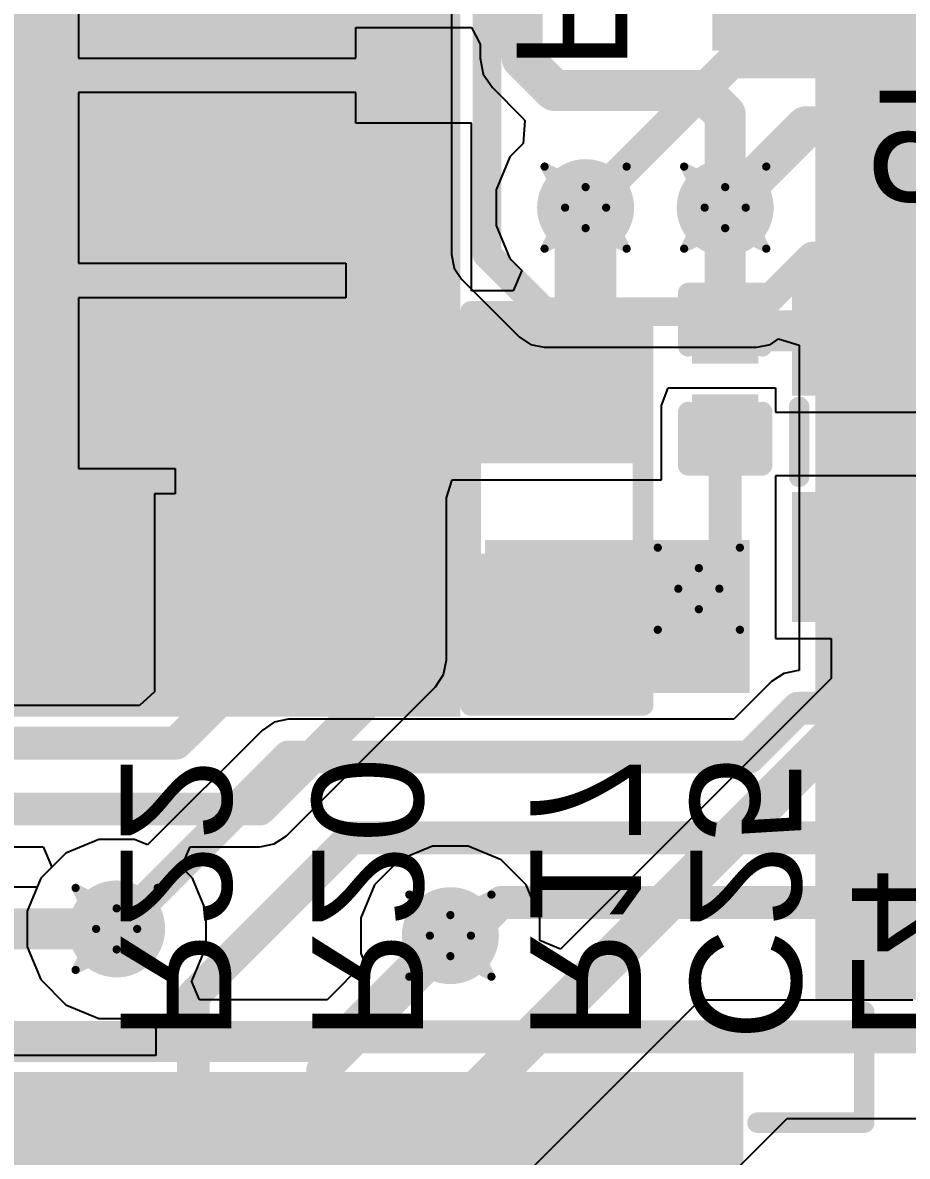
# Model space of a CAD drawing. Header units: inches. Extents: x -6 to 328, y -12 to 81.
# Drawn here: x 17.14 to 22.62, y 8.81 to 15.83 of the extents above; entities that cross this region are included whole.
import ezdxf

# ---------------------------------------------------------------- set-up
doc = ezdxf.new("R2010")
doc.units = ezdxf.units.IN
for name, color, linetype in [('Bottom Layer', 5, 'Continuous'), ('Bottom Overlay', 54, 'Continuous'), ('Bottom Paste', 16, 'Continuous'), ('Bottom Solder', 6, 'Continuous'), ('Drill Drawing', 1, 'Continuous'), ('Top Layer', 1, 'Continuous'), ('Top Overlay', 2, 'Continuous'), ('Top Paste', 8, 'Continuous'), ('Top Solder', 216, 'Continuous'), ('Via Holes', 16, 'Continuous')]:
    doc.layers.add(name, color=color, linetype=linetype)
doc.styles.add('Arial', font='', dxfattribs={"height": 0.2})
doc.styles.get('Arial').set_extended_font_data('Arial')

# ---------------------------------------------------------------- blocks, each defined once
blk = doc.blocks.new('CAP_0201_B_2')
at = {"layer": 'Bottom Layer'}
for points in [[(-0.45, 0.15), (-0.15, 0.15), (-0.15, -0.15), (-0.45, -0.15)], [(0.15, 0.15), (0.45, 0.15), (0.45, -0.15), (0.15, -0.15)]]:
    blk.add_hatch(color=5, dxfattribs=at).paths.add_polyline_path(points)
at = {"layer": 'Bottom Paste'}
for points in [[(-0.45, 0.15), (-0.15, 0.15), (-0.15, -0.15), (-0.45, -0.15)], [(0.15, 0.15), (0.45, 0.15), (0.45, -0.15), (0.15, -0.15)]]:
    blk.add_hatch(color=16, dxfattribs=at).paths.add_polyline_path(points)
at = {"layer": 'Bottom Solder'}
for points in [[(-0.505, 0.205), (-0.095, 0.205), (-0.095, -0.205), (-0.505, -0.205)], [(0.095, 0.205), (0.505, 0.205), (0.505, -0.205), (0.095, -0.205)]]:
    blk.add_hatch(color=6, dxfattribs=at).paths.add_polyline_path(points)
at = {"layer": 'Bottom Overlay', "const_width": 0.127}
for points in [[(-0.5334, -0.2286), (-0.5334, 0.2286)], [(-0.2032, 0.2286), (-0.5334, 0.2286)], [(0.5334, 0.2286), (0.2032, 0.2286)], [(0.5334, -0.2286), (0.5334, 0.2286)], [(-0.2032, -0.2286), (-0.5334, -0.2286)], [(0.5334, -0.2286), (0.2032, -0.2286)]]:
    blk.add_lwpolyline(points, dxfattribs=at)
at = {"layer": 'Bottom Overlay', "const_width": 0.0635}
for points in [[(-0.5651, 0.2286, 1), (-0.5016, 0.2286, 1)], [(-0.5651, 0.2286, 1), (-0.5016, 0.2286, 1)], [(-0.2349, 0.2286, 1), (-0.1714, 0.2286, 1)], [(0.1714, 0.2286, 1), (0.2349, 0.2286, 1)], [(0.5016, 0.2286, 1), (0.5651, 0.2286, 1)], [(0.5016, 0.2286, 1), (0.5651, 0.2286, 1)], [(-0.5651, -0.2286, 1), (-0.5016, -0.2286, 1)], [(-0.5651, -0.2286, 1), (-0.5016, -0.2286, 1)], [(-0.2349, -0.2286, 1), (-0.1714, -0.2286, 1)], [(0.1714, -0.2286, 1), (0.2349, -0.2286, 1)], [(0.5016, -0.2286, 1), (0.5651, -0.2286, 1)], [(0.5016, -0.2286, 1), (0.5651, -0.2286, 1)]]:
    blk.add_lwpolyline(points, format="xyb", close=True, dxfattribs=at)
blk = doc.blocks.new('TLE5012BE5000FUMA1_B_7')
at = {"layer": 'Bottom Layer'}
for points in [[(-3.5, 2.23), (-2.19, 2.23), (-2.19, 1.58), (-3.5, 1.58)], [(2.19, 2.23), (3.5, 2.23), (3.5, 1.58), (2.19, 1.58)], [(-3.5, 0.96), (-2.19, 0.96), (-2.19, 0.31), (-3.5, 0.31)], [(2.19, 0.96), (3.5, 0.96), (3.5, 0.31), (2.19, 0.31)], [(-3.5, -0.31), (-2.19, -0.31), (-2.19, -0.96), (-3.5, -0.96)], [(2.19, -0.31), (3.5, -0.31), (3.5, -0.96), (2.19, -0.96)], [(-3.5, -1.58), (-2.19, -1.58), (-2.19, -2.23), (-3.5, -2.23)], [(2.19, -1.58), (3.5, -1.58), (3.5, -2.23), (2.19, -2.23)]]:
    blk.add_hatch(color=5, dxfattribs=at).paths.add_polyline_path(points)
at = {"layer": 'Bottom Paste'}
for points in [[(-3.5, 2.23), (-2.19, 2.23), (-2.19, 1.58), (-3.5, 1.58)], [(2.19, 2.23), (3.5, 2.23), (3.5, 1.58), (2.19, 1.58)], [(-3.5, 0.96), (-2.19, 0.96), (-2.19, 0.31), (-3.5, 0.31)], [(2.19, 0.96), (3.5, 0.96), (3.5, 0.31), (2.19, 0.31)], [(-3.5, -0.31), (-2.19, -0.31), (-2.19, -0.96), (-3.5, -0.96)], [(2.19, -0.31), (3.5, -0.31), (3.5, -0.96), (2.19, -0.96)], [(-3.5, -1.58), (-2.19, -1.58), (-2.19, -2.23), (-3.5, -2.23)], [(2.19, -1.58), (3.5, -1.58), (3.5, -2.23), (2.19, -2.23)]]:
    blk.add_hatch(color=16, dxfattribs=at).paths.add_polyline_path(points)
at = {"layer": 'Bottom Solder'}
for points in [[(-3.6016, 2.3316), (-2.0884, 2.3316), (-2.0884, 1.4784), (-3.6016, 1.4784)], [(2.0884, 2.3316), (3.6016, 2.3316), (3.6016, 1.4784), (2.0884, 1.4784)], [(-3.6016, 1.0616), (-2.0884, 1.0616), (-2.0884, 0.2084), (-3.6016, 0.2084)], [(2.0884, 1.0616), (3.6016, 1.0616), (3.6016, 0.2084), (2.0884, 0.2084)], [(-3.6016, -0.2084), (-2.0884, -0.2084), (-2.0884, -1.0616), (-3.6016, -1.0616)], [(2.0884, -0.2084), (3.6016, -0.2084), (3.6016, -1.0616), (2.0884, -1.0616)], [(-3.6016, -1.4784), (-2.0884, -1.4784), (-2.0884, -2.3316), (-3.6016, -2.3316)], [(2.0884, -1.4784), (3.6016, -1.4784), (3.6016, -2.3316), (2.0884, -2.3316)]]:
    blk.add_hatch(color=6, dxfattribs=at).paths.add_polyline_path(points)
at = {"layer": 'Bottom Overlay', "const_width": 0.127}
for points in [[(1.9304, 2.5146), (-1.9558, 2.5146)], [(1.9304, -2.5146), (-1.9558, -2.5146)]]:
    blk.add_lwpolyline(points, dxfattribs=at)
at = {"layer": 'Bottom Overlay'}
for points, const_width in [([(-1.9875, 2.5146, 1), (-1.9241, 2.5146, 1)], 0.0635), ([(1.8986, 2.5146, 1), (1.9622, 2.5146, 1)], 0.0635), ([(-3.7084, -1.9558, 1), (-3.9624, -1.9558, 1)], 0.254), ([(-4.0259, -1.9558, 1), (-3.8989, -1.9558, 1)], 0.127), ([(-3.7719, -1.9558, 1), (-3.6449, -1.9558, 1)], 0.127), ([(-1.9875, -2.5146, 1), (-1.9241, -2.5146, 1)], 0.0635), ([(1.8986, -2.5146, 1), (1.9622, -2.5146, 1)], 0.0635)]:
    blk.add_lwpolyline(points, format="xyb", close=True, dxfattribs=dict(at, const_width=const_width))
blk = doc.blocks.new('LAN9255_ZMX019_9')
at = {"layer": 'Top Layer'}
for points in [[(0.7, 8.45), (0.7, 6.95), (0.5, 6.95), (0.5, 8.45)], [(1.1, 8.45), (1.1, 6.95), (0.9, 6.95), (0.9, 8.45)], [(1.5, 8.45), (1.5, 6.95), (1.3, 6.95), (1.3, 8.45)], [(1.9, 8.45), (1.9, 6.95), (1.7, 6.95), (1.7, 8.45)], [(2.3, 8.45), (2.3, 6.95), (2.1, 6.95), (2.1, 8.45)], [(2.7, 8.45), (2.7, 6.95), (2.5, 6.95), (2.5, 8.45)], [(3.1, 8.45), (3.1, 6.95), (2.9, 6.95), (2.9, 8.45)], [(3.5, 8.45), (3.5, 6.95), (3.3, 6.95), (3.3, 8.45)], [(3.9, 8.45), (3.9, 6.95), (3.7, 6.95), (3.7, 8.45)], [(4.3, 8.45), (4.3, 6.95), (4.1, 6.95), (4.1, 8.45)], [(4.7, 8.45), (4.7, 6.95), (4.5, 6.95), (4.5, 8.45)], [(5.1, 8.45), (5.1, 6.95), (4.9, 6.95), (4.9, 8.45)], [(5.5, 8.45), (5.5, 6.95), (5.3, 6.95), (5.3, 8.45)], [(5.9, 8.45), (5.9, 6.95), (5.7, 6.95), (5.7, 8.45)], [(6.3, 8.45), (6.3, 6.95), (6.1, 6.95), (6.1, 8.45)], [(6.95, 6.3), (8.45, 6.3), (8.45, 6.1), (6.95, 6.1)], [(6.95, 5.9), (8.45, 5.9), (8.45, 5.7), (6.95, 5.7)], [(6.95, 5.5), (8.45, 5.5), (8.45, 5.3), (6.95, 5.3)], [(6.95, 5.1), (8.45, 5.1), (8.45, 4.9), (6.95, 4.9)], [(6.95, 4.7), (8.45, 4.7), (8.45, 4.5), (6.95, 4.5)], [(-4.55, -4.55), (-4.55, 4.55), (4.55, 4.55), (4.55, -4.55)], [(6.95, 4.3), (8.45, 4.3), (8.45, 4.1), (6.95, 4.1)], [(6.95, 3.9), (8.45, 3.9), (8.45, 3.7), (6.95, 3.7)], [(6.95, 3.5), (8.45, 3.5), (8.45, 3.3), (6.95, 3.3)], [(6.95, 3.1), (8.45, 3.1), (8.45, 2.9), (6.95, 2.9)], [(6.95, 2.7), (8.45, 2.7), (8.45, 2.5), (6.95, 2.5)], [(6.95, 2.3), (8.45, 2.3), (8.45, 2.1), (6.95, 2.1)]]:
    blk.add_hatch(color=1, dxfattribs=at).paths.add_polyline_path(points)
at = {"layer": 'Top Paste'}
for points in [[(0.7, 8.45), (0.7, 6.95), (0.5, 6.95), (0.5, 8.45)], [(1.1, 8.45), (1.1, 6.95), (0.9, 6.95), (0.9, 8.45)], [(1.5, 8.45), (1.5, 6.95), (1.3, 6.95), (1.3, 8.45)], [(1.9, 8.45), (1.9, 6.95), (1.7, 6.95), (1.7, 8.45)], [(2.3, 8.45), (2.3, 6.95), (2.1, 6.95), (2.1, 8.45)], [(2.7, 8.45), (2.7, 6.95), (2.5, 6.95), (2.5, 8.45)], [(3.1, 8.45), (3.1, 6.95), (2.9, 6.95), (2.9, 8.45)], [(3.5, 8.45), (3.5, 6.95), (3.3, 6.95), (3.3, 8.45)], [(3.9, 8.45), (3.9, 6.95), (3.7, 6.95), (3.7, 8.45)], [(4.3, 8.45), (4.3, 6.95), (4.1, 6.95), (4.1, 8.45)], [(4.7, 8.45), (4.7, 6.95), (4.5, 6.95), (4.5, 8.45)], [(5.1, 8.45), (5.1, 6.95), (4.9, 6.95), (4.9, 8.45)], [(5.5, 8.45), (5.5, 6.95), (5.3, 6.95), (5.3, 8.45)], [(5.9, 8.45), (5.9, 6.95), (5.7, 6.95), (5.7, 8.45)], [(6.3, 8.45), (6.3, 6.95), (6.1, 6.95), (6.1, 8.45)], [(6.95, 6.3), (8.45, 6.3), (8.45, 6.1), (6.95, 6.1)], [(6.95, 5.9), (8.45, 5.9), (8.45, 5.7), (6.95, 5.7)], [(6.95, 5.5), (8.45, 5.5), (8.45, 5.3), (6.95, 5.3)], [(6.95, 5.1), (8.45, 5.1), (8.45, 4.9), (6.95, 4.9)], [(6.95, 4.7), (8.45, 4.7), (8.45, 4.5), (6.95, 4.5)], [(-4.55, -4.55), (-4.55, 4.55), (4.55, 4.55), (4.55, -4.55)], [(6.95, 4.3), (8.45, 4.3), (8.45, 4.1), (6.95, 4.1)], [(6.95, 3.9), (8.45, 3.9), (8.45, 3.7), (6.95, 3.7)], [(6.95, 3.5), (8.45, 3.5), (8.45, 3.3), (6.95, 3.3)], [(6.95, 3.1), (8.45, 3.1), (8.45, 2.9), (6.95, 2.9)], [(6.95, 2.7), (8.45, 2.7), (8.45, 2.5), (6.95, 2.5)], [(6.95, 2.3), (8.45, 2.3), (8.45, 2.1), (6.95, 2.1)]]:
    blk.add_hatch(color=8, dxfattribs=at).paths.add_polyline_path(points)
at = {"layer": 'Top Solder'}
for points in [[(0.4016, 8.5516), (0.4016, 6.8484), (-0.0016, 6.8484), (-0.0016, 8.5516)], [(0.8016, 8.5516), (0.8016, 6.8484), (0.3984, 6.8484), (0.3984, 8.5516)], [(1.2016, 8.5516), (1.2016, 6.8484), (0.7984, 6.8484), (0.7984, 8.5516)], [(1.6016, 8.5516), (1.6016, 6.8484), (1.1984, 6.8484), (1.1984, 8.5516)], [(2.0016, 8.5516), (2.0016, 6.8484), (1.5984, 6.8484), (1.5984, 8.5516)], [(2.4016, 8.5516), (2.4016, 6.8484), (1.9984, 6.8484), (1.9984, 8.5516)], [(2.8016, 8.5516), (2.8016, 6.8484), (2.3984, 6.8484), (2.3984, 8.5516)], [(3.2016, 8.5516), (3.2016, 6.8484), (2.7984, 6.8484), (2.7984, 8.5516)], [(3.6016, 8.5516), (3.6016, 6.8484), (3.1984, 6.8484), (3.1984, 8.5516)], [(4.0016, 8.5516), (4.0016, 6.8484), (3.5984, 6.8484), (3.5984, 8.5516)], [(4.4016, 8.5516), (4.4016, 6.8484), (3.9984, 6.8484), (3.9984, 8.5516)], [(4.8016, 8.5516), (4.8016, 6.8484), (4.3984, 6.8484), (4.3984, 8.5516)], [(5.2016, 8.5516), (5.2016, 6.8484), (4.7984, 6.8484), (4.7984, 8.5516)], [(5.6016, 8.5516), (5.6016, 6.8484), (5.1984, 6.8484), (5.1984, 8.5516)], [(6.0016, 8.5516), (6.0016, 6.8484), (5.5984, 6.8484), (5.5984, 8.5516)], [(6.4016, 8.5516), (6.4016, 6.8484), (5.9984, 6.8484), (5.9984, 8.5516)], [(6.8484, 6.4016), (8.5516, 6.4016), (8.5516, 5.9984), (6.8484, 5.9984)], [(6.8484, 6.0016), (8.5516, 6.0016), (8.5516, 5.5984), (6.8484, 5.5984)], [(6.8484, 5.6016), (8.5516, 5.6016), (8.5516, 5.1984), (6.8484, 5.1984)], [(6.8484, 5.2016), (8.5516, 5.2016), (8.5516, 4.7984), (6.8484, 4.7984)], [(6.8484, 4.8016), (8.5516, 4.8016), (8.5516, 4.3984), (6.8484, 4.3984)], [(-4.6516, -4.6516), (-4.6516, 4.6516), (4.6516, 4.6516), (4.6516, -4.6516)], [(6.8484, 4.4016), (8.5516, 4.4016), (8.5516, 3.9984), (6.8484, 3.9984)], [(6.8484, 4.0016), (8.5516, 4.0016), (8.5516, 3.5984), (6.8484, 3.5984)], [(6.8484, 3.6016), (8.5516, 3.6016), (8.5516, 3.1984), (6.8484, 3.1984)], [(6.8484, 3.2016), (8.5516, 3.2016), (8.5516, 2.7984), (6.8484, 2.7984)], [(6.8484, 2.8016), (8.5516, 2.8016), (8.5516, 2.3984), (6.8484, 2.3984)], [(6.8484, 2.4016), (8.5516, 2.4016), (8.5516, 1.9984), (6.8484, 1.9984)], [(6.8484, 2.0016), (8.5516, 2.0016), (8.5516, 1.5984), (6.8484, 1.5984)]]:
    blk.add_hatch(color=216, dxfattribs=at).paths.add_polyline_path(points)
at = {"layer": 'Top Overlay', "const_width": 0.127}
for points in [[(7.1628, 7.1501), (6.477, 7.1501)], [(7.1628, 6.4897), (7.1628, 7.1501)]]:
    blk.add_lwpolyline(points, dxfattribs=at)
at = {"layer": 'Top Overlay', "const_width": 0.0635}
for points in [[(6.4452, 7.1501, 1), (6.5087, 7.1501, 1)], [(7.131, 7.1501, 1), (7.1945, 7.1501, 1)], [(7.131, 7.1501, 1), (7.1945, 7.1501, 1)], [(7.131, 6.4897, 1), (7.1945, 6.4897, 1)]]:
    blk.add_lwpolyline(points, format="xyb", close=True, dxfattribs=at)
blk = doc.blocks.new('R___0201_B_11')
at = {"layer": 'Bottom Layer'}
for points in [[(-0.41, 0.185), (-0.14, 0.185), (-0.14, -0.185), (-0.41, -0.185)], [(0.14, 0.185), (0.41, 0.185), (0.41, -0.185), (0.14, -0.185)]]:
    blk.add_hatch(color=5, dxfattribs=at).paths.add_polyline_path(points)
at = {"layer": 'Bottom Paste'}
for points in [[(-0.41, 0.185), (-0.14, 0.185), (-0.14, -0.185), (-0.41, -0.185)], [(0.14, 0.185), (0.41, 0.185), (0.41, -0.185), (0.14, -0.185)]]:
    blk.add_hatch(color=16, dxfattribs=at).paths.add_polyline_path(points)
at = {"layer": 'Bottom Solder'}
for points in [[(-0.465, 0.24), (-0.085, 0.24), (-0.085, -0.24), (-0.465, -0.24)], [(0.085, 0.24), (0.465, 0.24), (0.465, -0.24), (0.085, -0.24)]]:
    blk.add_hatch(color=6, dxfattribs=at).paths.add_polyline_path(points)
at = {"layer": 'Bottom Overlay', "const_width": 0.127}
for points in [[(-0.4826, 0.254), (0.4826, 0.254)], [(-0.4826, 0.254), (-0.4826, -0.254)], [(0.4826, 0.254), (0.4826, -0.254)], [(-0.4826, -0.254), (0.4826, -0.254)]]:
    blk.add_lwpolyline(points, dxfattribs=at)
at = {"layer": 'Bottom Overlay', "const_width": 0.0635}
for points in [[(-0.5143, 0.254, 1), (-0.4508, 0.254, 1)], [(-0.5143, 0.254, 1), (-0.4508, 0.254, 1)], [(0.4508, 0.254, 1), (0.5143, 0.254, 1)], [(0.4508, 0.254, 1), (0.5143, 0.254, 1)], [(-0.5143, -0.254, 1), (-0.4508, -0.254, 1)], [(-0.5143, -0.254, 1), (-0.4508, -0.254, 1)], [(0.4508, -0.254, 1), (0.5143, -0.254, 1)], [(0.4508, -0.254, 1), (0.5143, -0.254, 1)]]:
    blk.add_lwpolyline(points, format="xyb", close=True, dxfattribs=at)
blk = doc.blocks.new('R___0201_B_13')
at = {"layer": 'Bottom Layer'}
for points in [[(-0.41, 0.185), (-0.14, 0.185), (-0.14, -0.185), (-0.41, -0.185)], [(0.14, 0.185), (0.41, 0.185), (0.41, -0.185), (0.14, -0.185)]]:
    blk.add_hatch(color=5, dxfattribs=at).paths.add_polyline_path(points)
at = {"layer": 'Bottom Paste'}
for points in [[(-0.41, 0.185), (-0.14, 0.185), (-0.14, -0.185), (-0.41, -0.185)], [(0.14, 0.185), (0.41, 0.185), (0.41, -0.185), (0.14, -0.185)]]:
    blk.add_hatch(color=16, dxfattribs=at).paths.add_polyline_path(points)
at = {"layer": 'Bottom Solder'}
for points in [[(-0.465, 0.24), (-0.085, 0.24), (-0.085, -0.24), (-0.465, -0.24)], [(0.085, 0.24), (0.465, 0.24), (0.465, -0.24), (0.085, -0.24)]]:
    blk.add_hatch(color=6, dxfattribs=at).paths.add_polyline_path(points)
at = {"layer": 'Bottom Overlay', "const_width": 0.127}
for points in [[(-0.4826, 0.254), (0.4826, 0.254)], [(-0.4826, 0.254), (-0.4826, -0.254)], [(0.4826, 0.254), (0.4826, -0.254)], [(-0.4826, -0.254), (0.4826, -0.254)]]:
    blk.add_lwpolyline(points, dxfattribs=at)
at = {"layer": 'Bottom Overlay', "const_width": 0.0635}
for points in [[(-0.5143, 0.254, 1), (-0.4508, 0.254, 1)], [(-0.5143, 0.254, 1), (-0.4508, 0.254, 1)], [(0.4508, 0.254, 1), (0.5143, 0.254, 1)], [(0.4508, 0.254, 1), (0.5143, 0.254, 1)], [(-0.5143, -0.254, 1), (-0.4508, -0.254, 1)], [(-0.5143, -0.254, 1), (-0.4508, -0.254, 1)], [(0.4508, -0.254, 1), (0.5143, -0.254, 1)], [(0.4508, -0.254, 1), (0.5143, -0.254, 1)]]:
    blk.add_lwpolyline(points, format="xyb", close=True, dxfattribs=at)
blk = doc.blocks.new('R___0603_B_16')
at = {"layer": 'Bottom Layer'}
for points in [[(-1.143, -0.4445), (-1.143, 0.4445), (-0.381, 0.4445), (-0.381, -0.4445)], [(0.381, -0.4445), (0.381, 0.4445), (1.143, 0.4445), (1.143, -0.4445)]]:
    blk.add_hatch(color=5, dxfattribs=at).paths.add_polyline_path(points)
at = {"layer": 'Bottom Paste'}
for points in [[(-1.143, -0.4445), (-1.143, 0.4445), (-0.381, 0.4445), (-0.381, -0.4445)], [(0.381, -0.4445), (0.381, 0.4445), (1.143, 0.4445), (1.143, -0.4445)]]:
    blk.add_hatch(color=16, dxfattribs=at).paths.add_polyline_path(points)
at = {"layer": 'Bottom Solder'}
for points in [[(-1.2446, -0.5461), (-1.2446, 0.5461), (-0.2794, 0.5461), (-0.2794, -0.5461)], [(0.2794, -0.5461), (0.2794, 0.5461), (1.2446, 0.5461), (1.2446, -0.5461)]]:
    blk.add_hatch(color=6, dxfattribs=at).paths.add_polyline_path(points)
at = {"layer": 'Bottom Overlay', "const_width": 0.127}
for points in [[(-1.2192, -0.5334), (-1.2192, 0.5334)], [(1.2192, 0.5334), (-1.2192, 0.5334)], [(1.2192, -0.5334), (1.2192, 0.5334)], [(1.2192, -0.5334), (-1.2192, -0.5334)]]:
    blk.add_lwpolyline(points, dxfattribs=at)
at = {"layer": 'Bottom Overlay', "const_width": 0.0635}
for points in [[(-1.25095, 0.5334, 1), (-1.18745, 0.5334, 1)], [(-1.25095, 0.5334, 1), (-1.18745, 0.5334, 1)], [(1.18745, 0.5334, 1), (1.25095, 0.5334, 1)], [(1.18745, 0.5334, 1), (1.25095, 0.5334, 1)], [(-1.25095, -0.5334, 1), (-1.18745, -0.5334, 1)], [(-1.25095, -0.5334, 1), (-1.18745, -0.5334, 1)], [(1.18745, -0.5334, 1), (1.25095, -0.5334, 1)], [(1.18745, -0.5334, 1), (1.25095, -0.5334, 1)]]:
    blk.add_lwpolyline(points, format="xyb", close=True, dxfattribs=at)
blk = doc.blocks.new('IND_0603__1608_M_______B_39')
at = {"layer": 'Bottom Layer'}
for points in [[(-1, 0.4), (-0.4, 0.4), (-0.4, -0.4), (-1, -0.4)], [(0.4, 0.4), (1, 0.4), (1, -0.4), (0.4, -0.4)]]:
    blk.add_hatch(color=5, dxfattribs=at).paths.add_polyline_path(points)
at = {"layer": 'Bottom Paste'}
for points in [[(-1, 0.4), (-0.4, 0.4), (-0.4, -0.4), (-1, -0.4)], [(0.4, 0.4), (1, 0.4), (1, -0.4), (0.4, -0.4)]]:
    blk.add_hatch(color=16, dxfattribs=at).paths.add_polyline_path(points)
at = {"layer": 'Bottom Solder'}
for points in [[(-1.1016, 0.5016), (-0.2984, 0.5016), (-0.2984, -0.5016), (-1.1016, -0.5016)], [(0.2984, 0.5016), (1.1016, 0.5016), (1.1016, -0.5016), (0.2984, -0.5016)]]:
    blk.add_hatch(color=6, dxfattribs=at).paths.add_polyline_path(points)
at = {"layer": 'Bottom Overlay', "const_width": 0.127}
for points in [[(0.2286, 0.4572), (-0.2032, 0.4572)], [(0.2286, -0.4572), (-0.2032, -0.4572)]]:
    blk.add_lwpolyline(points, dxfattribs=at)
at = {"layer": 'Bottom Overlay', "const_width": 0.0635}
for points in [[(-0.2349, 0.4572, 1), (-0.1714, 0.4572, 1)], [(0.1968, 0.4572, 1), (0.2604, 0.4572, 1)], [(-0.2349, -0.4572, 1), (-0.1714, -0.4572, 1)], [(0.1968, -0.4572, 1), (0.2604, -0.4572, 1)]]:
    blk.add_lwpolyline(points, format="xyb", close=True, dxfattribs=at)
blk = doc.blocks.new('IND_0603__1608_M_______B_40')
at = {"layer": 'Bottom Layer'}
for points in [[(-1, 0.4), (-0.4, 0.4), (-0.4, -0.4), (-1, -0.4)], [(0.4, 0.4), (1, 0.4), (1, -0.4), (0.4, -0.4)]]:
    blk.add_hatch(color=5, dxfattribs=at).paths.add_polyline_path(points)
at = {"layer": 'Bottom Paste'}
for points in [[(-1, 0.4), (-0.4, 0.4), (-0.4, -0.4), (-1, -0.4)], [(0.4, 0.4), (1, 0.4), (1, -0.4), (0.4, -0.4)]]:
    blk.add_hatch(color=16, dxfattribs=at).paths.add_polyline_path(points)
at = {"layer": 'Bottom Solder'}
for points in [[(-1.1016, 0.5016), (-0.2984, 0.5016), (-0.2984, -0.5016), (-1.1016, -0.5016)], [(0.2984, 0.5016), (1.1016, 0.5016), (1.1016, -0.5016), (0.2984, -0.5016)]]:
    blk.add_hatch(color=6, dxfattribs=at).paths.add_polyline_path(points)
at = {"layer": 'Bottom Overlay', "const_width": 0.127}
for points in [[(-0.2032, 0.4572), (0.2286, 0.4572)], [(-0.2032, -0.4572), (0.2286, -0.4572)]]:
    blk.add_lwpolyline(points, dxfattribs=at)
at = {"layer": 'Bottom Overlay', "const_width": 0.0635}
for points in [[(-0.2349, 0.4572, 1), (-0.1714, 0.4572, 1)], [(0.1968, 0.4572, 1), (0.2604, 0.4572, 1)], [(-0.2349, -0.4572, 1), (-0.1714, -0.4572, 1)], [(0.1968, -0.4572, 1), (0.2604, -0.4572, 1)]]:
    blk.add_lwpolyline(points, format="xyb", close=True, dxfattribs=at)

msp = doc.modelspace()

# ---------------------------------------------------------------- hatches: boundary and pattern name
at = {"layer": 'Bottom Layer'}
h = msp.add_hatch(color=5, dxfattribs=at)
edge = h.paths.add_edge_path()
edge.add_arc((20.6248, 14.6812), 0.3, 0, 360)
h = msp.add_hatch(color=5, dxfattribs=at)
edge = h.paths.add_edge_path()
edge.add_arc((21.4884, 14.6812), 0.3, 0, 360)
msp.add_hatch(color=5, dxfattribs=at).paths.add_polyline_path([(20.0025, 11.677), (21.6408, 11.677), (21.6408, 12.6238), (20.0025, 12.6238)])
h = msp.add_hatch(color=5, dxfattribs=at)
edge = h.paths.add_edge_path()
edge.add_arc((21.3253, 12.3232), 0.3, 0, 360)
h = msp.add_hatch(color=5, dxfattribs=at)
edge = h.paths.add_edge_path()
edge.add_arc((17.7237, 10.218), 0.3, 0, 360)
h = msp.add_hatch(color=5, dxfattribs=at)
edge = h.paths.add_edge_path()
edge.add_arc((19.7883, 10.1764), 0.3, 0, 360)
at = {"layer": 'Top Layer'}
h = msp.add_hatch(color=1, dxfattribs=at)
edge = h.paths.add_edge_path()
edge.add_arc((20.6248, 14.6812), 0.3, 0, 360)
h = msp.add_hatch(color=1, dxfattribs=at)
edge = h.paths.add_edge_path()
edge.add_arc((21.4884, 14.6812), 0.3, 0, 360)
h = msp.add_hatch(color=1, dxfattribs=at)
edge = h.paths.add_edge_path()
edge.add_arc((21.3253, 12.3232), 0.3, 0, 360)
h = msp.add_hatch(color=1, dxfattribs=at)
edge = h.paths.add_edge_path()
edge.add_arc((17.7237, 10.218), 0.3, 0, 360)
h = msp.add_hatch(color=1, dxfattribs=at)
edge = h.paths.add_edge_path()
edge.add_arc((19.7883, 10.1764), 0.3, 0, 360)
at = {"layer": 'Via Holes'}
h = msp.add_hatch(color=7, dxfattribs=at)
edge = h.paths.add_edge_path()
edge.add_arc((20.6248, 14.6812), 0.15, 0, 360)
h = msp.add_hatch(color=7, dxfattribs=at)
edge = h.paths.add_edge_path()
edge.add_arc((21.4884, 14.6812), 0.15, 0, 360)
h = msp.add_hatch(color=7, dxfattribs=at)
edge = h.paths.add_edge_path()
edge.add_arc((21.3253, 12.3232), 0.15, 0, 360)
h = msp.add_hatch(color=7, dxfattribs=at)
edge = h.paths.add_edge_path()
edge.add_arc((17.7237, 10.218), 0.15, 0, 360)
h = msp.add_hatch(color=7, dxfattribs=at)
edge = h.paths.add_edge_path()
edge.add_arc((19.7883, 10.1764), 0.15, 0, 360)

# ---------------------------------------------------------------- linework, layer by layer
at = {"layer": 'Bottom Layer'}
for p, q in [((17.4868, 16.6632), (17.4868, 15.6068)), ((19.2032, 15.6068), (19.2032, 15.7968)), ((19.2032, 15.7968), (19.9188, 15.7968)), ((19.9188, 15.7968), (19.9723, 15.692)), ((19.9723, 15.692), (19.9723, 15.6069)), ((17.4868, 15.6068), (19.2032, 15.6068)), ((19.9723, 15.6069), (19.992, 15.5078)), ((19.992, 15.5078), (20.0482, 15.4237)), ((19.2032, 15.3932), (17.4868, 15.3932)), ((17.4868, 15.3932), (17.4868, 14.3368)), ((19.2032, 15.2032), (19.2032, 15.3932)), ((20.0482, 15.4237), (20.233, 15.2389)), ((20.233, 15.2389), (20.2486, 15.2213)), ((19.9188, 15.2032), (19.2032, 15.2032)), ((19.9188, 14.1662), (19.9188, 15.2032)), ((20.2486, 15.2213), (20.2378, 15.0777)), ((20.2378, 15.0777), (20.1551, 14.995)), ((20.1551, 14.995), (20.0708, 14.7914)), ((20.0708, 14.7914), (20.0708, 14.571)), ((20.0708, 14.571), (20.1551, 14.3674)), ((17.4868, 14.3368), (19.1424, 14.3368)), ((19.1424, 14.3368), (19.1424, 14.1232)), ((20.1551, 14.3674), (20.2293, 14.2932)), ((20.2293, 14.2932), (20.1767, 14.1662)), ((19.1424, 14.1232), (17.4868, 14.1232)), ((17.4868, 14.1232), (17.4868, 13.0668)), ((20.1767, 14.1662), (19.9188, 14.1662)), ((21.0947, 13.4566), (21.1352, 13.5668)), ((21.1352, 13.5668), (21.7996, 13.5668)), ((21.7996, 13.5668), (21.7996, 13.416)), ((21.0947, 12.9978), (21.0947, 13.4566)), ((21.7996, 13.416), (22.7866, 13.416)), ((17.4868, 13.0668), (18.086, 13.0668)), ((18.086, 13.0668), (18.086, 12.9112)), ((19.7637, 12.8856), (19.7993, 12.9978)), ((19.7993, 12.9978), (21.0947, 12.9978)), ((22.7866, 13.0224), (21.7996, 13.0224)), ((21.7996, 13.0224), (21.7996, 12.016)), ((18.086, 12.9112), (17.9568, 12.9112)), ((17.9568, 12.9112), (17.9568, 12.2348)), ((19.7637, 11.8814), (19.7637, 12.8856)), ((17.9568, 12.2348), (17.9568, 11.6848)), ((21.7996, 12.016), (22.1438, 12.016)), ((22.1438, 12.016), (22.1438, 11.7679)), ((19.7459, 11.7922), (19.7637, 11.8814)), ((19.6954, 11.7166), (19.7459, 11.7922)), ((18.7736, 10.7948), (19.6954, 11.7166)), ((22.1438, 11.7679), (20.4693, 10.0934)), ((17.9568, 11.6848), (17.8646, 11.6008)), ((17.8646, 11.6008), (9.0258, 11.6008)), ((18.6088, 10.7265), (18.698, 10.7442)), ((18.698, 10.7442), (18.7736, 10.7948)), ((8.5179, 10.7265), (17.2692, 10.7265)), ((17.2692, 10.7265), (17.3218, 10.5995)), ((18.1257, 10.5995), (18.1783, 10.7265)), ((18.1783, 10.7265), (18.6088, 10.7265)), ((19.6781, 10.7304), (19.4745, 10.646)), ((19.8985, 10.7304), (19.6781, 10.7304)), ((20.1021, 10.646), (19.8985, 10.7304)), ((17.3218, 10.5995), (17.2541, 10.5318)), ((18.1934, 10.5318), (18.1257, 10.5995)), ((19.4745, 10.646), (19.3186, 10.4902)), ((20.258, 10.4902), (20.1021, 10.646)), ((17.2541, 10.5318), (17.2314, 10.477)), ((18.2777, 10.3282), (18.1934, 10.5318)), ((17.2314, 10.477), (6.5823, 10.477)), ((19.3186, 10.4902), (19.2343, 10.2866)), ((20.3423, 10.2866), (20.258, 10.4902)), ((18.2777, 10.1078), (18.2777, 10.3282)), ((19.2343, 10.2866), (19.2343, 10.0662)), ((20.3423, 10.146), (20.3423, 10.2866)), ((18.1934, 9.9042), (18.2777, 10.1078)), ((20.4693, 10.0934), (20.3423, 10.146)), ((19.2343, 10.0662), (19.257, 10.0113)), ((19.257, 10.0113), (19.0258, 9.7801)), ((18.1867, 9.8974), (18.1934, 9.9042)), ((18.2353, 9.7801), (18.1867, 9.8974)), ((19.0258, 9.7801), (18.2353, 9.7801)), ((20.1901, 8.636), (21.3331, 9.779)), ((21.3331, 9.779), (22.6482, 9.779)), ((21.8694, 9.0424), (21.528, 8.701)), ((24.629, 9.0424), (21.8694, 9.0424))]:
    msp.add_line(p, q, dxfattribs=at)
for points, const_width in [([(20.2313, 15.6069), (20.2313, 16.8535)], 0.254), ([(20.2313, 15.6069), (20.4318, 15.4063)], 0.254), ([(20.4318, 15.4063), (21.3396, 15.4063)], 0.254), ([(21.3396, 15.4063), (21.4884, 15.2575)], 0.254), ([(21.4884, 14.6812), (21.4884, 15.2575)], 0.254), ([(18.345, 14.865), (19.5306, 14.865)], 0.254), ([(20.6248, 13.7598), (20.6248, 14.6812)], 0.381), ([(21.4884, 13.92), (21.4884, 14.6812)], 0.254), ([(19.5306, 11.8814), (19.5306, 14.315)], 0.2032), ([(21.4884, 13.92), (21.4888, 13.9196)], 0.254), ([(21.4888, 13.9196), (22.4024, 13.9196)], 0.254), ([(22.4024, 13.9196), (22.4028, 13.9192)], 0.254), ([(20.447, 13.582), (20.6248, 13.7598)], 0.2032), ([(18.345, 12.573), (18.345, 13.595)], 0.254), ([(21.4884, 12.4862), (21.4884, 13.32)], 0.2032), ([(22.4028, 11.6607), (22.4028, 12.5192)], 0.254), ([(21.3253, 12.3232), (21.4884, 12.4862)], 0.2032), ([(20.447, 12.058), (20.7122, 12.3232)], 0.2032), ([(20.7122, 12.3232), (21.3253, 12.3232)], 0.2032), ([(18.345, 11.6198), (18.345, 12.023)], 0.2032), ([(18.6088, 10.9596), (19.5306, 11.8814)], 0.2032), ([(19.7071, 8.965), (22.4028, 11.6607)], 0.254), ([(18.0929, 11.3678), (18.345, 11.6198)], 0.2032), ([(8.9292, 11.3678), (18.0929, 11.3678)], 0.2032), ([(8.5179, 10.9596), (18.6088, 10.9596)], 0.2032), ([(6.475, 10.218), (17.7237, 10.218)], 0.254), ([(19.133, 9.5211), (19.7883, 10.1764)], 0.254), ([(6.3475, 9.5211), (19.133, 9.5211)], 0.254), ([(6.1536, 8.965), (19.7071, 8.965)], 0.254)]:
    msp.add_lwpolyline(points, dxfattribs=dict(at, const_width=const_width))
for points, const_width in [([(20.1678, 15.6069, 1), (20.2948, 15.6069, 1)], 0.127), ([(20.1678, 15.6069, 1), (20.2948, 15.6069, 1)], 0.127), ([(20.3683, 15.4063, 1), (20.4953, 15.4063, 1)], 0.127), ([(20.3683, 15.4063, 1), (20.4953, 15.4063, 1)], 0.127), ([(21.2761, 15.4063, 1), (21.4031, 15.4063, 1)], 0.127), ([(21.2761, 15.4063, 1), (21.4031, 15.4063, 1)], 0.127), ([(21.4249, 15.2575, 1), (21.5519, 15.2575, 1)], 0.127), ([(21.4249, 15.2575, 1), (21.5519, 15.2575, 1)], 0.127), ([(18.2815, 14.865, 1), (18.4085, 14.865, 1)], 0.127), ([(19.4671, 14.865, 1), (19.5941, 14.865, 1)], 0.127), ([(20.5296, 14.6812, 1), (20.7201, 14.6812, 1)], 0.1905), ([(21.4249, 14.6812, 1), (21.5519, 14.6812, 1)], 0.127), ([(21.4249, 14.6812, 1), (21.5519, 14.6812, 1)], 0.127), ([(19.4798, 14.315, 1), (19.5814, 14.315, 1)], 0.1016), ([(21.4249, 13.92, 1), (21.5519, 13.92, 1)], 0.127), ([(21.4249, 13.92, 1), (21.5519, 13.92, 1)], 0.127), ([(21.4253, 13.9196, 1), (21.5523, 13.9196, 1)], 0.127), ([(21.4253, 13.9196, 1), (21.5523, 13.9196, 1)], 0.127), ([(22.3389, 13.9196, 1), (22.4659, 13.9196, 1)], 0.127), ([(22.3389, 13.9196, 1), (22.4659, 13.9196, 1)], 0.127), ([(22.3393, 13.9192, 1), (22.4663, 13.9192, 1)], 0.127), ([(20.5296, 13.7598, 1), (20.7201, 13.7598, 1)], 0.1905), ([(20.574, 13.7598, 1), (20.6756, 13.7598, 1)], 0.1016), ([(18.2815, 13.595, 1), (18.4085, 13.595, 1)], 0.127), ([(20.3962, 13.582, 1), (20.4978, 13.582, 1)], 0.1016), ([(21.4376, 13.32, 1), (21.5392, 13.32, 1)], 0.1016), ([(18.2815, 12.573, 1), (18.4085, 12.573, 1)], 0.127), ([(22.3393, 12.5192, 1), (22.4663, 12.5192, 1)], 0.127), ([(21.4376, 12.4862, 1), (21.5392, 12.4862, 1)], 0.1016), ([(21.4376, 12.4862, 1), (21.5392, 12.4862, 1)], 0.1016), ([(20.6614, 12.3232, 1), (20.763, 12.3232, 1)], 0.1016), ([(20.6614, 12.3232, 1), (20.763, 12.3232, 1)], 0.1016), ([(21.2745, 12.3232, 1), (21.3761, 12.3232, 1)], 0.1016), ([(21.2745, 12.3232, 1), (21.3761, 12.3232, 1)], 0.1016), ([(20.3962, 12.058, 1), (20.4978, 12.058, 1)], 0.1016), ([(18.2942, 12.023, 1), (18.3958, 12.023, 1)], 0.1016), ([(19.4798, 11.8814, 1), (19.5814, 11.8814, 1)], 0.1016), ([(19.4798, 11.8814, 1), (19.5814, 11.8814, 1)], 0.1016), ([(22.3393, 11.6607, 1), (22.4663, 11.6607, 1)], 0.127), ([(22.3393, 11.6607, 1), (22.4663, 11.6607, 1)], 0.127), ([(18.2942, 11.6198, 1), (18.3958, 11.6198, 1)], 0.1016), ([(18.2942, 11.6198, 1), (18.3958, 11.6198, 1)], 0.1016), ([(18.0421, 11.3678, 1), (18.1437, 11.3678, 1)], 0.1016), ([(18.0421, 11.3678, 1), (18.1437, 11.3678, 1)], 0.1016), ([(18.558, 10.9596, 1), (18.6596, 10.9596, 1)], 0.1016), ([(18.558, 10.9596, 1), (18.6596, 10.9596, 1)], 0.1016), ([(17.6602, 10.218, 1), (17.7872, 10.218, 1)], 0.127), ([(19.7248, 10.1764, 1), (19.8518, 10.1764, 1)], 0.127), ([(19.0695, 9.5211, 1), (19.1965, 9.5211, 1)], 0.127), ([(19.0695, 9.5211, 1), (19.1965, 9.5211, 1)], 0.127), ([(19.6436, 8.965, 1), (19.7706, 8.965, 1)], 0.127), ([(19.6436, 8.965, 1), (19.7706, 8.965, 1)], 0.127)]:
    msp.add_lwpolyline(points, format="xyb", close=True, dxfattribs=dict(at, const_width=const_width))
at = {"layer": 'Drill Drawing', "const_width": 0.0508}
for points in [[(20.3708, 14.9352), (20.6248, 14.8082)], [(20.3708, 14.9352), (20.4978, 14.6812)], [(20.6248, 14.8082), (20.8788, 14.9352)], [(20.7518, 14.6812), (20.8788, 14.9352)], [(21.2344, 14.9352), (21.4884, 14.8082)], [(21.2344, 14.9352), (21.3614, 14.6812)], [(21.4884, 14.8082), (21.7424, 14.9352)], [(21.6154, 14.6812), (21.7424, 14.9352)], [(20.3708, 14.4272), (20.4978, 14.6812)], [(20.7518, 14.6812), (20.8788, 14.4272)], [(21.2344, 14.4272), (21.3614, 14.6812)], [(21.6154, 14.6812), (21.7424, 14.4272)], [(20.3708, 14.4272), (20.6248, 14.5542)], [(20.6248, 14.5542), (20.8788, 14.4272)], [(21.2344, 14.4272), (21.4884, 14.5542)], [(21.4884, 14.5542), (21.7424, 14.4272)], [(21.0713, 12.5772), (21.3253, 12.4502)], [(21.0713, 12.5772), (21.1983, 12.3232)], [(21.3253, 12.4502), (21.5793, 12.5772)], [(21.4523, 12.3232), (21.5793, 12.5772)], [(21.0713, 12.0692), (21.1983, 12.3232)], [(21.4523, 12.3232), (21.5793, 12.0692)], [(21.0713, 12.0692), (21.3253, 12.1962)], [(21.3253, 12.1962), (21.5793, 12.0692)], [(17.4697, 10.472), (17.7237, 10.345)], [(17.4697, 10.472), (17.5967, 10.218)], [(17.7237, 10.345), (17.9777, 10.472)], [(17.8507, 10.218), (17.9777, 10.472)], [(19.5343, 10.4304), (19.7883, 10.3034)], [(19.5343, 10.4304), (19.6613, 10.1764)], [(19.7883, 10.3034), (20.0423, 10.4304)], [(19.9153, 10.1764), (20.0423, 10.4304)], [(17.4697, 9.964), (17.5967, 10.218)], [(17.8507, 10.218), (17.9777, 9.964)], [(19.5343, 9.9224), (19.6613, 10.1764)], [(19.9153, 10.1764), (20.0423, 9.9224)], [(17.4697, 9.964), (17.7237, 10.091)], [(17.7237, 10.091), (17.9777, 9.964)], [(19.5343, 9.9224), (19.7883, 10.0494)], [(19.7883, 10.0494), (20.0423, 9.9224)]]:
    msp.add_lwpolyline(points, dxfattribs=at)
at = {"layer": 'Drill Drawing', "const_width": 0.0254}
for points in [[(20.3581, 14.9352, 1), (20.3835, 14.9352, 1)], [(20.3581, 14.9352, 1), (20.3835, 14.9352, 1)], [(20.8661, 14.9352, 1), (20.8915, 14.9352, 1)], [(20.8661, 14.9352, 1), (20.8915, 14.9352, 1)], [(21.2217, 14.9352, 1), (21.2471, 14.9352, 1)], [(21.2217, 14.9352, 1), (21.2471, 14.9352, 1)], [(21.7297, 14.9352, 1), (21.7551, 14.9352, 1)], [(21.7297, 14.9352, 1), (21.7551, 14.9352, 1)], [(20.6121, 14.8082, 1), (20.6375, 14.8082, 1)], [(20.6121, 14.8082, 1), (20.6375, 14.8082, 1)], [(21.4757, 14.8082, 1), (21.5011, 14.8082, 1)], [(21.4757, 14.8082, 1), (21.5011, 14.8082, 1)], [(20.4851, 14.6812, 1), (20.5105, 14.6812, 1)], [(20.4851, 14.6812, 1), (20.5105, 14.6812, 1)], [(20.7391, 14.6812, 1), (20.7645, 14.6812, 1)], [(20.7391, 14.6812, 1), (20.7645, 14.6812, 1)], [(21.3487, 14.6812, 1), (21.3741, 14.6812, 1)], [(21.3487, 14.6812, 1), (21.3741, 14.6812, 1)], [(21.6027, 14.6812, 1), (21.6281, 14.6812, 1)], [(21.6027, 14.6812, 1), (21.6281, 14.6812, 1)], [(20.6121, 14.5542, 1), (20.6375, 14.5542, 1)], [(20.6121, 14.5542, 1), (20.6375, 14.5542, 1)], [(21.4757, 14.5542, 1), (21.5011, 14.5542, 1)], [(21.4757, 14.5542, 1), (21.5011, 14.5542, 1)], [(20.3581, 14.4272, 1), (20.3835, 14.4272, 1)], [(20.3581, 14.4272, 1), (20.3835, 14.4272, 1)], [(20.8661, 14.4272, 1), (20.8915, 14.4272, 1)], [(20.8661, 14.4272, 1), (20.8915, 14.4272, 1)], [(21.2217, 14.4272, 1), (21.2471, 14.4272, 1)], [(21.2217, 14.4272, 1), (21.2471, 14.4272, 1)], [(21.7297, 14.4272, 1), (21.7551, 14.4272, 1)], [(21.7297, 14.4272, 1), (21.7551, 14.4272, 1)], [(21.0586, 12.5772, 1), (21.084, 12.5772, 1)], [(21.0586, 12.5772, 1), (21.084, 12.5772, 1)], [(21.5666, 12.5772, 1), (21.592, 12.5772, 1)], [(21.5666, 12.5772, 1), (21.592, 12.5772, 1)], [(21.3126, 12.4502, 1), (21.338, 12.4502, 1)], [(21.3126, 12.4502, 1), (21.338, 12.4502, 1)], [(21.1856, 12.3232, 1), (21.211, 12.3232, 1)], [(21.1856, 12.3232, 1), (21.211, 12.3232, 1)], [(21.4396, 12.3232, 1), (21.465, 12.3232, 1)], [(21.4396, 12.3232, 1), (21.465, 12.3232, 1)], [(21.3126, 12.1962, 1), (21.338, 12.1962, 1)], [(21.3126, 12.1962, 1), (21.338, 12.1962, 1)], [(21.0586, 12.0692, 1), (21.084, 12.0692, 1)], [(21.0586, 12.0692, 1), (21.084, 12.0692, 1)], [(21.5666, 12.0692, 1), (21.592, 12.0692, 1)], [(21.5666, 12.0692, 1), (21.592, 12.0692, 1)], [(17.457, 10.472, 1), (17.4824, 10.472, 1)], [(17.457, 10.472, 1), (17.4824, 10.472, 1)], [(17.965, 10.472, 1), (17.9904, 10.472, 1)], [(17.965, 10.472, 1), (17.9904, 10.472, 1)], [(19.5216, 10.4304, 1), (19.547, 10.4304, 1)], [(19.5216, 10.4304, 1), (19.547, 10.4304, 1)], [(20.0296, 10.4304, 1), (20.055, 10.4304, 1)], [(20.0296, 10.4304, 1), (20.055, 10.4304, 1)], [(17.711, 10.345, 1), (17.7364, 10.345, 1)], [(17.711, 10.345, 1), (17.7364, 10.345, 1)], [(19.7756, 10.3034, 1), (19.801, 10.3034, 1)], [(19.7756, 10.3034, 1), (19.801, 10.3034, 1)], [(17.584, 10.218, 1), (17.6094, 10.218, 1)], [(17.584, 10.218, 1), (17.6094, 10.218, 1)], [(17.838, 10.218, 1), (17.8634, 10.218, 1)], [(17.838, 10.218, 1), (17.8634, 10.218, 1)], [(19.6486, 10.1764, 1), (19.674, 10.1764, 1)], [(19.6486, 10.1764, 1), (19.674, 10.1764, 1)], [(19.9026, 10.1764, 1), (19.928, 10.1764, 1)], [(19.9026, 10.1764, 1), (19.928, 10.1764, 1)], [(17.711, 10.091, 1), (17.7364, 10.091, 1)], [(17.711, 10.091, 1), (17.7364, 10.091, 1)], [(19.7756, 10.0494, 1), (19.801, 10.0494, 1)], [(19.7756, 10.0494, 1), (19.801, 10.0494, 1)], [(17.457, 9.964, 1), (17.4824, 9.964, 1)], [(17.457, 9.964, 1), (17.4824, 9.964, 1)], [(17.965, 9.964, 1), (17.9904, 9.964, 1)], [(17.965, 9.964, 1), (17.9904, 9.964, 1)], [(19.5216, 9.9224, 1), (19.547, 9.9224, 1)], [(19.5216, 9.9224, 1), (19.547, 9.9224, 1)], [(20.0296, 9.9224, 1), (20.055, 9.9224, 1)], [(20.0296, 9.9224, 1), (20.055, 9.9224, 1)]]:
    msp.add_lwpolyline(points, format="xyb", close=True, dxfattribs=at)
at = {"layer": 'Top Layer'}
for p, q in [((19.7951, 19.4791), (19.7951, 14.3918)), ((19.7951, 14.3918), (19.8118, 14.3075)), ((19.8118, 14.3075), (19.8595, 14.2361)), ((19.8595, 14.2361), (20.2133, 13.8824)), ((20.2133, 13.8824), (20.2847, 13.8347)), ((20.2847, 13.8347), (20.3689, 13.818)), ((21.6835, 13.818), (21.7677, 13.8347)), ((21.7677, 13.8347), (21.8182, 13.8684)), ((21.8182, 13.8684), (21.9452, 13.83)), ((21.9452, 13.83), (21.9452, 12.8788)), ((20.3689, 13.818), (21.6835, 13.818)), ((21.9452, 12.8788), (21.9452, 11.8167)), ((21.8502, 11.7989), (21.7746, 11.7484)), ((21.9394, 11.8167), (21.8502, 11.7989)), ((21.9452, 11.8167), (21.9394, 11.8167)), ((21.7746, 11.7484), (21.5413, 11.5151)), ((18.7878, 11.5151), (18.6986, 11.4973)), ((21.5413, 11.5151), (18.7878, 11.5151)), ((18.6229, 11.4468), (17.9147, 10.7385)), ((18.6986, 11.4973), (18.6229, 11.4468)), ((17.6135, 10.772), (17.4099, 10.6876)), ((17.8339, 10.772), (17.6135, 10.772)), ((17.9147, 10.7385), (17.8339, 10.772)), ((17.4099, 10.6876), (17.2541, 10.5318)), ((17.2541, 10.5318), (17.1697, 10.3282)), ((17.1697, 10.3282), (17.1697, 10.1078)), ((17.1697, 10.1078), (17.2541, 9.9042)), ((17.2541, 9.9042), (17.4099, 9.7483)), ((17.4099, 9.7483), (17.6135, 9.664)), ((17.6135, 9.664), (17.8339, 9.664)), ((17.8339, 9.664), (17.8597, 9.6747)), ((17.8597, 9.6747), (17.9653, 9.6041)), ((17.9653, 9.6041), (17.9653, 9.4352)), ((17.9653, 9.4352), (11.6315, 9.4352))]:
    msp.add_line(p, q, dxfattribs=at)
for points, const_width in [([(20.0152, 14.3918), (20.0152, 19.4791)], 0.1778), ([(20.6248, 14.6812), (21.5256, 15.582)], 0.2032), ([(21.5256, 15.582), (22.8984, 15.582)], 0.2032), ([(21.4884, 14.6812), (21.9892, 15.182)], 0.254), ([(21.9892, 15.182), (22.8984, 15.182)], 0.254), ([(20.0152, 14.3918), (20.3689, 14.0381)], 0.1778), ([(21.6835, 14.0381), (22.0271, 14.3817)], 0.1778), ([(22.0271, 14.3817), (22.8981, 14.3817)], 0.1778), ([(20.3689, 14.0381), (21.6835, 14.0381)], 0.1778), ([(21.6378, 11.282), (21.9394, 11.5836)], 0.2032), ([(21.9394, 11.5836), (22.8968, 11.5836)], 0.2032), ([(17.7237, 10.218), (18.7878, 11.282)], 0.2032), ([(18.7878, 11.282), (21.6378, 11.282)], 0.2032), ([(18.1984, 9.8046), (19.1758, 10.782)], 0.2032), ([(19.1758, 10.782), (22.8984, 10.782)], 0.2032), ([(19.8957, 10.1764), (20.1013, 10.382)], 0.2032), ([(20.1013, 10.382), (22.8984, 10.382)], 0.2032), ([(19.7883, 10.1764), (19.8957, 10.1764)], 0.2032), ([(18.1984, 8.482), (18.1984, 9.8046)], 0.2032), ([(18.9984, 9.3432), (19.2053, 9.5501)], 0.2032), ([(19.2053, 9.5501), (23.3228, 9.5501)], 0.2032), ([(18.9984, 8.482), (18.9984, 9.3432)], 0.2032)]:
    msp.add_lwpolyline(points, dxfattribs=dict(at, const_width=const_width))
for points, const_width in [([(21.4748, 15.582, 1), (21.5764, 15.582, 1)], 0.1016), ([(21.4748, 15.582, 1), (21.5764, 15.582, 1)], 0.1016), ([(21.9257, 15.182, 1), (22.0527, 15.182, 1)], 0.127), ([(21.9257, 15.182, 1), (22.0527, 15.182, 1)], 0.127), ([(21.4249, 14.6812, 1), (21.5519, 14.6812, 1)], 0.127), ([(20.574, 14.6812, 1), (20.6756, 14.6812, 1)], 0.1016), ([(19.9707, 14.3918, 1), (20.0597, 14.3918, 1)], 0.0889), ([(19.9707, 14.3918, 1), (20.0597, 14.3918, 1)], 0.0889), ([(21.9827, 14.3817, 1), (22.0716, 14.3817, 1)], 0.0889), ([(21.9827, 14.3817, 1), (22.0716, 14.3817, 1)], 0.0889), ([(20.3245, 14.0381, 1), (20.4134, 14.0381, 1)], 0.0889), ([(20.3245, 14.0381, 1), (20.4134, 14.0381, 1)], 0.0889), ([(21.639, 14.0381, 1), (21.7279, 14.0381, 1)], 0.0889), ([(21.639, 14.0381, 1), (21.7279, 14.0381, 1)], 0.0889), ([(21.8886, 11.5836, 1), (21.9902, 11.5836, 1)], 0.1016), ([(21.8886, 11.5836, 1), (21.9902, 11.5836, 1)], 0.1016), ([(18.737, 11.282, 1), (18.8386, 11.282, 1)], 0.1016), ([(18.737, 11.282, 1), (18.8386, 11.282, 1)], 0.1016), ([(21.587, 11.282, 1), (21.6886, 11.282, 1)], 0.1016), ([(21.587, 11.282, 1), (21.6886, 11.282, 1)], 0.1016), ([(19.125, 10.782, 1), (19.2266, 10.782, 1)], 0.1016), ([(19.125, 10.782, 1), (19.2266, 10.782, 1)], 0.1016), ([(20.0505, 10.382, 1), (20.1521, 10.382, 1)], 0.1016), ([(20.0505, 10.382, 1), (20.1521, 10.382, 1)], 0.1016), ([(17.6729, 10.218, 1), (17.7745, 10.218, 1)], 0.1016), ([(19.7375, 10.1764, 1), (19.8391, 10.1764, 1)], 0.1016), ([(19.8449, 10.1764, 1), (19.9465, 10.1764, 1)], 0.1016), ([(19.8449, 10.1764, 1), (19.9465, 10.1764, 1)], 0.1016), ([(18.1476, 9.8046, 1), (18.2492, 9.8046, 1)], 0.1016), ([(18.1476, 9.8046, 1), (18.2492, 9.8046, 1)], 0.1016), ([(19.1545, 9.5501, 1), (19.2561, 9.5501, 1)], 0.1016), ([(19.1545, 9.5501, 1), (19.2561, 9.5501, 1)], 0.1016), ([(18.9476, 9.3432, 1), (19.0492, 9.3432, 1)], 0.1016), ([(18.9476, 9.3432, 1), (19.0492, 9.3432, 1)], 0.1016)]:
    msp.add_lwpolyline(points, format="xyb", close=True, dxfattribs=dict(at, const_width=const_width))

# ---------------------------------------------------------------- block references
for name, p, rotation in [('LAN9255_ZMX019_9', (15.1984, 16.182), 270), ('TLE5012BE5000FUMA1_B_7', (15.5, 15.5), 180), ('IND_0603__1608_M_______B_39', (22.5108, 16.1547), 180), ('R___0201_B_13', (19.5306, 14.59), 90), ('IND_0603__1608_M_______B_40', (22.4028, 13.2192), 90), ('CAP_0201_B_2', (21.4884, 13.62), 270), ('R___0603_B_16', (20.447, 12.82), 270), ('R___0201_B_11', (18.345, 12.298), 90)]:
    msp.add_blockref(name, p, dxfattribs=dict(rotation=rotation))

# ---------------------------------------------------------------- texts
at = {"layer": 'Bottom Overlay', "style": 'Arial', "text_generation_flag": 2}
for s, p in [('R21', (20.1977, 15.5296)), ('R22', (17.7482, 9.5253)), ('R20', (18.9338, 9.5253)), ('R17', (20.282, 9.5253)), ('C25', (21.2726, 9.5253)), ('L4', (22.2737, 9.5253))]:
    msp.add_text(s, height=0.6858, rotation=270, dxfattribs=at).set_placement(p)
msp.add_text('L5', height=0.6858, dxfattribs=at).set_placement((23.4313, 14.7194))

doc.saveas('drawing.dxf')
